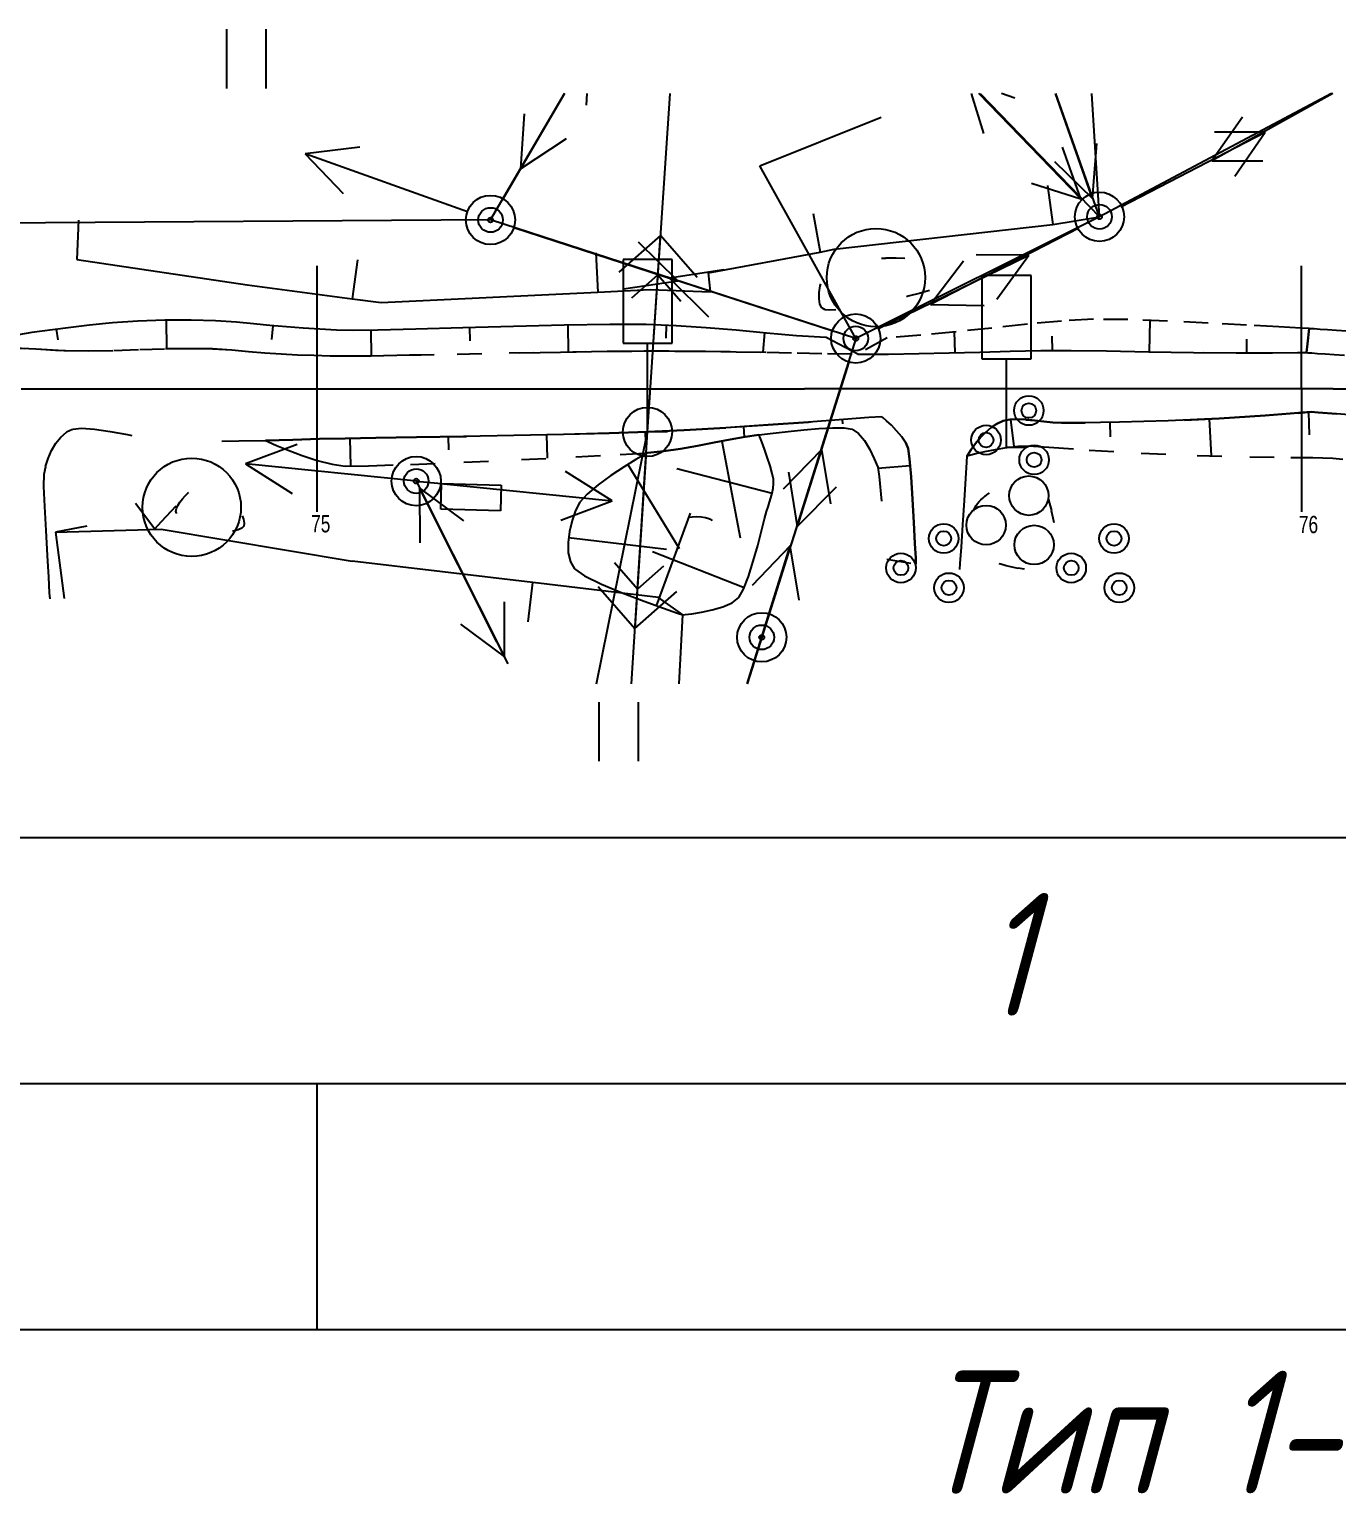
# Model space of a CAD drawing. Extents: x 2172 to 5772, y -842 to -248.
# Drawn here: x 4050.75 to 4077.31, y -647.38 to -617.62 of the extents above; entities that cross this region are included whole.
import ezdxf

# ---------------------------------------------------------------- set-up
doc = ezdxf.new("R2010")
doc.units = 0
doc.header["$MEASUREMENT"] = 0
doc.linetypes.add('CONTI', pattern=[0])
doc.linetypes.add('STROT', pattern=[1.7, 0.5, -1.2])
doc.layers.get('0').update_dxf_attribs({"linetype": 'CONTINUOUS'})
for name, color, linetype in [('DEFAULT', 7, 'CONTI'), ('OBRIVDEFAULT', 32, 'CONTI'), ('OTKOSDEFAULT', 32, 'CONTI'), ('SIT_LDEFAULT', 7, 'CONTI'), ('USLZNDEFAULT', 7, 'CONTI')]:
    doc.layers.add(name, color=color, linetype=linetype)
doc.styles.add('SHRFT', font='TXT', dxfattribs={"width": 8.75})
doc.styles.add('ГОСТ', font='gost.TTF', dxfattribs={"oblique": 15, "height": 1})

# ---------------------------------------------------------------- blocks, each defined once
blk = doc.blocks.new('BL_2009')
at = {"color": 0}
for centre, radius in [((0, 8.65), 1.5), ((0, 8.65), 0.75), ((0, 0), 2), ((-8.65, -4.35), 1.5), ((8.65, -4.35), 1.5), ((-8.65, -4.35), 0.75), ((8.65, -4.35), 0.75)]:
    blk.add_circle(centre, radius, dxfattribs=at)
blk = doc.blocks.new('BL_22')
at = {"color": 0}
for radius in [2.5, 1.25, 0.25]:
    blk.add_circle((0, 0), radius, dxfattribs=at)
blk = doc.blocks.new('BL_12')
at = {"color": 0}
for p, q in [((2.5, 17.5), (-2.5, 17.5)), ((-2.5, 17.5), (-2.5, 9)), ((2.5, 9), (2.5, 17.5)), ((-2.5, 9), (0, 9)), ((0, 0), (0, 9)), ((0, 9), (2.5, 9)), ((2, 0), (0, 0))]:
    blk.add_line(p, q, dxfattribs=at)
blk = doc.blocks.new('BL_20')
at = {"color": 0}
blk.add_circle((0, 0), 2.5, dxfattribs=at)
blk = doc.blocks.new('BL_2004')
at = {"color": 0}
blk.add_circle((0, 0), 5, dxfattribs=at)
blk = doc.blocks.new('BL_2011')
at = {"color": 0}
for p, q in [((0, 0), (0, 6)), ((4, 0), (4, 6))]:
    blk.add_line(p, q, dxfattribs=at)

msp = doc.modelspace()

# ---------------------------------------------------------------- linework, layer by layer
at = {"linetype": 'Continuous'}
for p, q in [((3396.596, -634.043), (4356.596, -634.043)), ((3396.596, -639.043), (4356.596, -639.043)), ((3396.596, -644.043), (4356.596, -644.043))]:
    msp.add_line(p, q, dxfattribs=at)
msp.add_lwpolyline([(4056.596, -644.043), (4056.596, -639.043)])
at = {"layer": 'DEFAULT', "color": 12, "linetype": 'CONTI'}
for p, q in [((4056.596, -627.422), (4056.596, -622.421)), ((4076.597, -627.421), (4076.595, -622.421)), ((4050.581, -624.921), (4051.023, -624.921)), ((4051.023, -624.921), (4051.465, -624.921)), ((4051.465, -624.921), (4051.907, -624.921)), ((4051.907, -624.921), (4052.349, -624.921)), ((4052.349, -624.921), (4052.791, -624.921)), ((4052.791, -624.921), (4053.233, -624.921)), ((4053.233, -624.921), (4053.674, -624.921)), ((4053.674, -624.921), (4054.116, -624.921)), ((4054.116, -624.921), (4054.558, -624.921)), ((4054.558, -624.921), (4055, -624.921)), ((4055.001, -624.922), (4066.495, -624.921)), ((4067.472, -624.921), (4066.495, -624.921)), ((4068.448, -624.921), (4067.472, -624.921)), ((4069.425, -624.921), (4068.448, -624.921)), ((4070.401, -624.921), (4069.425, -624.921)), ((4071.378, -624.921), (4070.401, -624.921)), ((4072.354, -624.921), (4071.378, -624.921)), ((4073.331, -624.921), (4072.354, -624.921)), ((4074.307, -624.921), (4073.331, -624.921)), ((4075.284, -624.921), (4074.307, -624.921)), ((4076.26, -624.921), (4075.284, -624.921)), ((4077.237, -624.921), (4076.26, -624.921)), ((4077.236, -624.921), (4092.079, -624.922))]:
    msp.add_line(p, q, dxfattribs=at)
at = {"layer": 'OBRIVDEFAULT', "color": 32}
for p, q in [((4064.983, -625.954, 41.123), (4064.658, -626.015, 41.129)), ((4065.289, -625.899, 41.116), (4064.983, -625.954, 41.123)), ((4065.571, -625.861, 41.111), (4065.289, -625.899, 41.116)), ((4065.586, -625.9, 41.105), (4065.571, -625.861, 41.111)), ((4065.626, -626, 41.09), (4065.586, -625.9, 41.105)), ((4063.304, -626.225, 41.157), (4063.239, -626.262, 41.158)), ((4063.637, -626.191, 41.15), (4063.304, -626.225, 41.157)), ((4063.979, -626.14, 41.143), (4063.637, -626.191, 41.15)), ((4064.319, -626.079, 41.136), (4063.979, -626.14, 41.143)), ((4064.658, -626.015, 41.129), (4064.319, -626.079, 41.136)), ((4064.819, -625.985), (4065.191, -627.951)), ((4065.68, -626.147, 41.069), (4065.626, -626, 41.09)), ((4065.738, -626.315, 41.045), (4065.68, -626.147, 41.069)), ((4062.833, -626.509, 41.166), (4062.564, -626.686, 41.171)), ((4063.071, -626.363, 41.161), (4062.833, -626.509, 41.166)), ((4062.905, -626.465), (4063.951, -628.169)), ((4063.239, -626.262, 41.158), (4063.071, -626.363, 41.161)), ((4065.837, -627.049), (4063.902, -626.547)), ((4065.796, -626.487, 41.021), (4065.738, -626.315, 41.045)), ((4065.841, -626.642, 40.999), (4065.796, -626.487, 41.021)), ((4062.564, -626.686, 41.171), (4062.302, -626.876, 41.176)), ((4065.863, -626.759, 40.983), (4065.841, -626.642, 40.999)), ((4065.856, -626.945, 40.961), (4065.866, -626.852, 40.972)), ((4065.866, -626.852, 40.972), (4065.863, -626.759, 40.983)), ((4062.079, -627.063, 41.18), (4061.934, -627.228, 41.183)), ((4062.302, -626.876, 41.176), (4062.079, -627.063, 41.18)), ((4065.785, -627.23, 40.928), (4065.814, -627.136, 40.939)), ((4065.814, -627.136, 40.939), (4065.838, -627.042, 40.95)), ((4065.838, -627.042, 40.95), (4065.856, -626.945, 40.961)), ((4061.846, -627.4, 41.174), (4061.772, -627.602, 41.165)), ((4061.934, -627.228, 41.183), (4061.846, -627.4, 41.174)), ((4065.686, -627.566, 40.901), (4065.726, -627.416, 40.905)), ((4065.726, -627.416, 40.905), (4065.756, -627.324, 40.916)), ((4065.756, -627.324, 40.916), (4065.785, -627.23, 40.928)), ((4061.772, -627.602, 41.165), (4061.718, -627.823, 41.154)), ((4063.492, -629.331), (4064.18, -627.453)), ((4065.625, -627.808, 40.894), (4065.686, -627.566, 40.901)), ((4061.718, -627.823, 41.154), (4061.692, -628.044, 41.144)), ((4061.692, -628.044, 41.144), (4061.696, -628.256, 41.135)), ((4061.704, -627.946), (4063.69, -628.183)), ((4065.548, -628.108, 40.885), (4065.625, -627.808, 40.894)), ((4061.696, -628.256, 41.135), (4061.739, -628.441, 41.127)), ((4065.269, -628.968), (4063.406, -628.24)), ((4065.456, -628.428, 40.876), (4065.548, -628.108, 40.885)), ((4061.739, -628.441, 41.127), (4061.822, -628.585, 41.119)), ((4061.822, -628.585, 41.119), (4062.024, -628.725, 41.105)), ((4065.36, -628.735, 40.867), (4065.456, -628.428, 40.876)), ((4062.024, -628.725, 41.105), (4062.37, -628.891, 41.083)), ((4062.37, -628.891, 41.083), (4062.794, -629.068, 41.057)), ((4065.259, -628.993, 40.859), (4065.36, -628.735, 40.867)), ((4062.794, -629.068, 41.057), (4063.237, -629.238, 41.03)), ((4065.028, -629.271, 40.872), (4065.161, -629.166, 40.853)), ((4065.161, -629.166, 40.853), (4065.259, -628.993, 40.859)), ((4063.237, -629.238, 41.03), (4063.63, -629.382, 41.006)), ((4063.63, -629.382, 41.006), (4063.915, -629.481, 40.989)), ((4063.915, -629.481, 40.989), (4064.022, -629.517, 40.982)), ((4064.022, -629.517, 40.982), (4064.074, -629.513, 40.977)), ((4064.074, -629.513, 40.977), (4064.208, -629.495, 40.962)), ((4064.208, -629.495, 40.962), (4064.4, -629.466, 40.941)), ((4064.4, -629.466, 40.941), (4064.62, -629.419, 40.917)), ((4064.62, -629.419, 40.917), (4064.837, -629.355, 40.893)), ((4064.837, -629.355, 40.893), (4065.028, -629.271, 40.872))]:
    msp.add_line(p, q, dxfattribs=at)
at = {"layer": 'OTKOSDEFAULT', "color": 32}
for p, q in [((4052.953, -623.545, 41.647), (4052.433, -623.581, 41.662)), ((4053.497, -623.526, 41.631), (4052.953, -623.545, 41.647)), ((4054.032, -623.526, 41.616), (4053.497, -623.526, 41.631)), ((4053.525, -623.527), (4053.536, -624.105)), ((4054.531, -623.544, 41.602), (4054.032, -623.526, 41.616)), ((4054.955, -623.571, 41.589), (4054.531, -623.544, 41.602)), ((4055.299, -623.602, 41.569), (4054.955, -623.571, 41.589)), ((4073.505, -624.169), (4073.516, -623.532)), ((4050.797, -623.781, 41.686), (4050.368, -623.851, 41.686)), ((4051.217, -623.722, 41.686), (4050.797, -623.781, 41.686)), ((4051.588, -623.675, 41.686), (4051.217, -623.722, 41.686)), ((4051.29, -623.711), (4051.324, -623.926)), ((4051.969, -623.629, 41.675), (4051.588, -623.675, 41.686)), ((4052.433, -623.581, 41.662), (4051.969, -623.629, 41.675)), ((4055.635, -623.635, 41.549), (4055.299, -623.602, 41.569)), ((4055.973, -623.665, 41.528), (4055.635, -623.635, 41.549)), ((4055.691, -623.64), (4055.665, -623.921)), ((4056.311, -623.691, 41.508), (4055.973, -623.665, 41.528)), ((4056.651, -623.713, 41.487), (4056.311, -623.691, 41.508)), ((4056.989, -623.728, 41.467), (4056.651, -623.713, 41.487)), ((4057.327, -623.735, 41.484), (4056.989, -623.728, 41.467)), ((4057.83, -623.729, 41.431), (4057.327, -623.735, 41.484)), ((4057.686, -623.731), (4057.691, -624.25)), ((4058.602, -623.71, 41.407), (4057.83, -623.729, 41.431)), ((4059.551, -623.683, 41.378), (4058.602, -623.71, 41.407)), ((4060.584, -623.655, 41.346), (4059.551, -623.683, 41.378)), ((4059.686, -623.68), (4059.693, -623.946)), ((4061.61, -623.631, 41.314), (4060.584, -623.655, 41.346)), ((4062.54, -623.618, 41.285), (4061.61, -623.631, 41.314)), ((4061.686, -623.63), (4061.696, -624.173)), ((4063.276, -623.619, 41.262), (4062.54, -623.618, 41.285)), ((4063.888, -623.64, 41.237), (4063.276, -623.619, 41.262)), ((4063.687, -623.632), (4063.676, -623.895)), ((4064.499, -623.682, 41.212), (4063.888, -623.64, 41.237)), ((4065.11, -623.734, 41.187), (4064.499, -623.682, 41.212)), ((4065.722, -623.79, 41.162), (4065.11, -623.734, 41.187)), ((4065.682, -623.785), (4065.647, -624.178)), ((4066.333, -623.844, 41.137), (4065.722, -623.79, 41.162)), ((4066.936, -623.883, 41.112), (4066.333, -623.844, 41.137)), ((4069.557, -624.19), (4069.546, -623.767)), ((4071.533, -624.146), (4071.531, -623.855)), ((4067.581, -624.216, 41.091), (4066.936, -623.883, 41.112)), ((4069.435, -624.192, 41.069), (4070.057, -624.176, 41.062)), ((4070.057, -624.176, 41.062), (4070.675, -624.158, 41.054)), ((4070.675, -624.158, 41.054), (4071.296, -624.146, 41.047)), ((4071.296, -624.146, 41.047), (4071.914, -624.142, 41.04)), ((4071.914, -624.142, 41.04), (4072.632, -624.151, 41.042)), ((4072.632, -624.151, 41.042), (4073.492, -624.169, 41.044)), ((4073.492, -624.169, 41.044), (4074.402, -624.183, 41.047)), ((4075.482, -624.193), (4075.481, -623.912)), ((4067.581, -624.216, 41.091), (4068.199, -624.216, 41.084)), ((4068.199, -624.216, 41.084), (4068.816, -624.206, 41.076)), ((4068.816, -624.206, 41.076), (4069.435, -624.192, 41.069)), ((4074.402, -624.183, 41.047), (4075.268, -624.191, 41.05)), ((4075.268, -624.191, 41.05), (4076.002, -624.191, 41.052)), ((4076.002, -624.191, 41.052), (4076.509, -624.188, 41.053)), ((4076.509, -624.188, 41.053), (4076.698, -624.186, 41.054)), ((4076.698, -624.186, 41.054), (4076.725, -624.189, 41.054)), ((4076.725, -624.189, 41.054), (4076.801, -624.195, 41.056)), ((4076.801, -624.195, 41.056), (4076.92, -624.203, 41.057)), ((4076.92, -624.203, 41.057), (4077.074, -624.214, 41.06)), ((4077.074, -624.214, 41.06), (4077.258, -624.226, 41.063)), ((4077.258, -624.226, 41.063), (4077.464, -624.239, 41.066)), ((4065.758, -625.657, 41.152), (4064.895, -625.713, 41.186)), ((4066.576, -625.6, 41.12), (4065.758, -625.657, 41.152)), ((4067.285, -625.547, 41.093), (4066.576, -625.6, 41.12)), ((4067.258, -625.549), (4067.265, -625.634)), ((4067.805, -625.506, 41.072), (4067.285, -625.547, 41.093)), ((4068.07, -625.493, 41.062), (4067.805, -625.506, 41.072)), ((4068.096, -625.515, 41.061), (4068.07, -625.493, 41.062)), ((4068.165, -625.576, 41.057), (4068.096, -625.515, 41.061)), ((4068.26, -625.665, 41.051), (4068.165, -625.576, 41.057)), ((4070.406, -625.634, 40.995), (4070.286, -625.711, 40.99)), ((4070.529, -625.577, 41), (4070.406, -625.634, 40.995)), ((4070.666, -625.546, 40.998), (4070.529, -625.577, 41)), ((4070.824, -625.541, 40.995), (4070.666, -625.546, 40.998)), ((4070.683, -625.545), (4070.747, -626.099)), ((4070.994, -625.55, 40.993), (4070.824, -625.541, 40.995)), ((4071.175, -625.568, 40.99), (4070.994, -625.55, 40.993)), ((4071.359, -625.591, 40.988), (4071.175, -625.568, 40.99)), ((4071.54, -625.609, 40.985), (4071.359, -625.591, 40.988)), ((4071.716, -625.617, 40.983), (4071.54, -625.609, 40.985)), ((4072.123, -625.615, 40.987), (4071.716, -625.617, 40.983)), ((4072.898, -625.604, 40.994), (4072.123, -625.615, 40.987)), ((4072.701, -625.607), (4072.706, -625.902)), ((4073.884, -625.574, 41.004), (4072.898, -625.604, 40.994)), ((4074.923, -625.524, 41.015), (4073.884, -625.574, 41.004)), ((4074.72, -625.535), (4074.761, -626.288)), ((4075.857, -625.465, 41.024), (4074.923, -625.524, 41.015)), ((4076.531, -625.413, 41.031), (4075.857, -625.465, 41.024)), ((4076.791, -625.391, 41.034), (4076.531, -625.413, 41.031)), ((4076.738, -625.396), (4076.748, -625.858)), ((4076.935, -625.402, 41.035), (4076.791, -625.391, 41.034)), ((4077.308, -625.432, 41.04), (4076.935, -625.402, 41.035)), ((4077.822, -625.471, 41.047), (4077.308, -625.432, 41.04)), ((4056.097, -625.958, 41.485), (4055.543, -625.972, 41.503)), ((4056.642, -625.943, 41.468), (4056.097, -625.958, 41.485)), ((4057.162, -625.933, 41.451), (4056.642, -625.943, 41.468)), ((4057.785, -625.922, 41.431), (4057.162, -625.933, 41.451)), ((4057.259, -625.931), (4057.27, -626.492)), ((4058.611, -625.909, 41.403), (4057.785, -625.922, 41.431)), ((4059.569, -625.892, 41.372), (4058.611, -625.909, 41.403)), ((4059.259, -625.898), (4059.264, -626.163)), ((4060.588, -625.873, 41.338), (4059.569, -625.892, 41.372)), ((4061.597, -625.849, 41.304), (4060.588, -625.873, 41.338)), ((4061.256, -625.857), (4061.268, -626.335)), ((4062.527, -625.825, 41.274), (4061.597, -625.849, 41.304)), ((4063.306, -625.8, 41.248), (4062.527, -625.825, 41.274)), ((4063.257, -625.801), (4063.264, -626.016)), ((4064.054, -625.764, 41.219), (4063.306, -625.8, 41.248)), ((4064.895, -625.713, 41.186), (4064.054, -625.764, 41.219)), ((4065.256, -625.69), (4065.269, -625.903)), ((4068.367, -625.776, 41.045), (4068.26, -625.665, 41.051)), ((4068.472, -625.896, 41.038), (4068.367, -625.776, 41.045)), ((4068.554, -626.02, 41.032), (4068.472, -625.896, 41.038)), ((4070.068, -625.918, 40.981), (4069.97, -626.037, 40.976)), ((4070.174, -625.808, 40.986), (4070.068, -625.918, 40.981)), ((4070.286, -625.711, 40.99), (4070.174, -625.808, 40.986)), ((4068.603, -626.137, 41.026), (4068.554, -626.02, 41.032)), ((4068.631, -626.348, 41.008), (4068.603, -626.137, 41.026)), ((4069.881, -626.16, 40.97), (4069.802, -626.284, 40.966)), ((4069.97, -626.037, 40.976), (4069.881, -626.16, 40.97)), ((4068.642, -626.489), (4067.988, -626.543)), ((4068.66, -626.715, 40.976), (4068.631, -626.348, 41.008)), ((4068.689, -627.169, 40.937), (4068.66, -626.715, 40.976)), ((4068.715, -627.642, 40.896), (4068.689, -627.169, 40.937)), ((4068.738, -628.064, 40.86), (4068.715, -627.642, 40.896)), ((4068.755, -628.367, 40.833), (4068.738, -628.064, 40.86)), ((4068.76, -628.484, 40.823), (4068.755, -628.367, 40.833))]:
    msp.add_line(p, q, dxfattribs=at)
at = {"layer": 'OTKOSDEFAULT', "color": 32, "linetype": 'STROT'}
for p, q in [((4071.719, -623.546, 41.063), (4071.024, -623.609, 41.067)), ((4072.369, -623.511, 41.004), (4071.719, -623.546, 41.063)), ((4073.068, -623.514, 41.033), (4072.369, -623.511, 41.004)), ((4073.87, -623.546, 41.003), (4073.068, -623.514, 41.033)), ((4074.699, -623.586, 40.972), (4073.87, -623.546, 41.003)), ((4068.858, -623.835, 41.08), (4068.172, -623.884, 41.084)), ((4069.576, -623.765, 41.075), (4068.858, -623.835, 41.08)), ((4070.305, -623.688, 41.071), (4069.576, -623.765, 41.075)), ((4071.024, -623.609, 41.067), (4070.305, -623.688, 41.071)), ((4075.478, -623.63, 40.942), (4074.699, -623.586, 40.972)), ((4076.133, -623.665, 40.918), (4075.478, -623.63, 40.942)), ((4076.582, -623.688, 40.901), (4076.133, -623.665, 40.918)), ((4076.749, -623.698, 40.895), (4076.582, -623.688, 40.901)), ((4076.716, -624.011, 40.928), (4076.749, -623.698, 40.895)), ((4076.749, -623.698, 40.895), (4076.716, -624.011, 40.928)), ((4076.775, -623.701, 40.894), (4076.749, -623.698, 40.895)), ((4076.851, -623.706, 40.894), (4076.775, -623.701, 40.894)), ((4076.97, -623.716, 40.893), (4076.851, -623.706, 40.894)), ((4077.122, -623.727, 40.892), (4076.97, -623.716, 40.893)), ((4077.305, -623.741, 40.891), (4077.122, -623.727, 40.892)), ((4077.513, -623.754, 40.89), (4077.305, -623.741, 40.891)), ((4050.156, -624.079, 41.662), (4050.877, -624.112, 41.642)), ((4050.877, -624.112, 41.642), (4051.447, -624.146, 41.626)), ((4051.447, -624.146, 41.626), (4051.943, -624.153, 41.614)), ((4051.943, -624.153, 41.614), (4052.463, -624.143, 41.602)), ((4052.463, -624.143, 41.602), (4052.992, -624.124, 41.589)), ((4052.992, -624.124, 41.589), (4053.515, -624.107, 41.576)), ((4053.515, -624.107, 41.576), (4054.015, -624.101, 41.564)), ((4054.015, -624.101, 41.564), (4054.469, -624.107, 41.553)), ((4054.469, -624.107, 41.553), (4054.861, -624.132, 41.544)), ((4054.861, -624.132, 41.544), (4055.201, -624.164, 41.533)), ((4055.201, -624.164, 41.533), (4055.531, -624.192, 41.522)), ((4061.54, -624.176, 41.299), (4062.488, -624.16, 41.263)), ((4062.488, -624.16, 41.263), (4063.239, -624.153, 41.234)), ((4063.239, -624.153, 41.234), (4063.86, -624.155, 41.214)), ((4063.86, -624.155, 41.214), (4064.483, -624.159, 41.193)), ((4064.483, -624.159, 41.193), (4065.105, -624.169, 41.173)), ((4065.105, -624.169, 41.173), (4065.729, -624.18, 41.152)), ((4068.172, -623.884, 41.084), (4067.581, -624.216, 41.091)), ((4076.698, -624.186, 41.054), (4076.716, -624.011, 40.928)), ((4076.716, -624.011, 40.928), (4076.698, -624.186, 41.054)), ((4055.531, -624.192, 41.522), (4055.862, -624.214, 41.51)), ((4055.862, -624.214, 41.51), (4056.195, -624.231, 41.499)), ((4056.195, -624.231, 41.499), (4056.525, -624.242, 41.488)), ((4056.525, -624.242, 41.488), (4056.857, -624.251, 41.477)), ((4056.857, -624.251, 41.477), (4057.189, -624.254, 41.466)), ((4057.189, -624.254, 41.466), (4057.691, -624.25, 41.447)), ((4057.691, -624.25, 41.447), (4058.473, -624.234, 41.417)), ((4058.473, -624.234, 41.417), (4059.438, -624.216, 41.38)), ((4059.438, -624.216, 41.38), (4060.492, -624.195, 41.339)), ((4060.492, -624.195, 41.339), (4061.54, -624.176, 41.299)), ((4065.729, -624.18, 41.152), (4066.35, -624.194, 41.132)), ((4066.35, -624.194, 41.132), (4066.966, -624.208, 41.111)), ((4066.966, -624.208, 41.111), (4067.581, -624.216, 41.091)), ((4064.658, -626.015, 41.129), (4064.983, -625.954, 41.123)), ((4064.983, -625.954, 41.123), (4065.289, -625.899, 41.116)), ((4065.289, -625.899, 41.116), (4065.571, -625.861, 41.111)), ((4065.571, -625.861, 41.111), (4065.856, -625.827, 41.1)), ((4065.856, -625.827, 41.1), (4066.166, -625.79, 41.089)), ((4066.166, -625.79, 41.089), (4066.48, -625.757, 41.078)), ((4066.48, -625.757, 41.078), (4066.788, -625.728, 41.068)), ((4066.788, -625.728, 41.068), (4067.068, -625.713, 41.058)), ((4067.068, -625.713, 41.058), (4067.3, -625.717, 41.05)), ((4067.3, -625.717, 41.05), (4067.467, -625.745, 41.044)), ((4067.467, -625.745, 41.044), (4067.595, -625.829, 41.024)), ((4067.595, -625.829, 41.024), (4067.714, -625.974, 40.999)), ((4055.543, -625.972, 41.503), (4055.603, -626.001, 41.499)), ((4055.603, -626.001, 41.499), (4055.767, -626.073, 41.488)), ((4055.767, -626.073, 41.488), (4056.004, -626.172, 41.473)), ((4056.004, -626.172, 41.473), (4056.29, -626.281, 41.454)), ((4061.851, -626.307, 41.215), (4062.753, -626.259, 41.179)), ((4062.753, -626.259, 41.179), (4063.304, -626.225, 41.157)), ((4063.304, -626.225, 41.157), (4063.637, -626.191, 41.15)), ((4063.637, -626.191, 41.15), (4063.979, -626.14, 41.143)), ((4063.979, -626.14, 41.143), (4064.319, -626.079, 41.136)), ((4064.319, -626.079, 41.136), (4064.658, -626.015, 41.129)), ((4067.714, -625.974, 40.999), (4067.821, -626.156, 40.972)), ((4067.821, -626.156, 40.972), (4067.912, -626.347, 40.944)), ((4069.849, -626.273, 40.961), (4069.975, -626.24, 40.948)), ((4069.975, -626.24, 40.948), (4070.16, -626.2, 40.929)), ((4070.16, -626.2, 40.929), (4070.379, -626.154, 40.907)), ((4070.379, -626.154, 40.907), (4070.598, -626.117, 40.911)), ((4070.598, -626.117, 40.911), (4070.611, -626.115, 40.884)), ((4070.611, -626.115, 40.884), (4070.838, -626.087, 40.861)), ((4070.838, -626.087, 40.861), (4071.037, -626.081, 40.841)), ((4071.037, -626.081, 40.841), (4071.462, -626.109, 40.819)), ((4071.462, -626.109, 40.819), (4072.28, -626.167, 40.777)), ((4072.28, -626.167, 40.777), (4073.337, -626.229, 40.722)), ((4073.337, -626.229, 40.722), (4074.477, -626.278, 40.663)), ((4056.29, -626.281, 41.454), (4056.597, -626.382, 41.435)), ((4056.597, -626.382, 41.435), (4056.896, -626.458, 41.417)), ((4056.896, -626.458, 41.417), (4057.163, -626.493, 41.401)), ((4057.163, -626.493, 41.401), (4057.639, -626.487, 41.382)), ((4057.639, -626.487, 41.382), (4058.493, -626.459, 41.348)), ((4058.493, -626.459, 41.348), (4059.575, -626.414, 41.305)), ((4059.575, -626.414, 41.305), (4060.744, -626.361, 41.259)), ((4060.744, -626.361, 41.259), (4061.851, -626.307, 41.215)), ((4067.912, -626.347, 40.944), (4067.983, -626.515, 40.92)), ((4067.983, -626.515, 40.92), (4068.011, -626.707, 40.889)), ((4069.802, -626.284, 40.966), (4069.849, -626.273, 40.961)), ((4074.477, -626.278, 40.663), (4075.541, -626.306, 40.608)), ((4075.541, -626.306, 40.608), (4076.375, -626.316, 40.565)), ((4076.375, -626.316, 40.565), (4076.822, -626.32, 40.542)), ((4076.822, -626.32, 40.542), (4077.025, -626.327, 40.539)), ((4077.025, -626.327, 40.539), (4077.231, -626.336, 40.535)), ((4077.231, -626.336, 40.535), (4077.436, -626.352, 40.532)), ((4068.011, -626.707, 40.889), (4068.166, -628.385, 40.853)), ((4068.166, -628.385, 40.853), (4068.76, -628.484, 40.823))]:
    msp.add_line(p, q, dxfattribs=at)
at = {"layer": 'SIT_LDEFAULT', "color": 7}
for p, q in [((4060.117, -621.492), (4061.621, -618.921)), ((4060.37, -621.06), (4061.621, -618.921)), ((4061.621, -618.921), (4060.728, -620.449)), ((4062.064, -619.155), (4062.079, -618.921)), ((4063.306, -625.8), (4063.764, -618.921)), ((4069.879, -618.921), (4070.133, -619.734)), ((4072.14, -621.09), (4070.039, -618.921)), ((4070.041, -618.921), (4072.11, -621.059)), ((4070.062, -618.921), (4072.49, -621.426)), ((4070.769, -619.016), (4070.5, -618.921)), ((4071.595, -618.921), (4072.349, -621.053)), ((4072.316, -620.962), (4071.596, -618.921)), ((4072.49, -621.426), (4071.605, -618.921)), ((4072.489, -621.424), (4072.332, -618.921)), ((4077.2, -618.921), (4072.49, -621.426)), ((4077.228, -618.921), (4074.773, -620.289)), ((4060.801, -619.333), (4060.728, -620.449)), ((4065.59, -620.392), (4068.05, -619.4)), ((4075.395, -619.399), (4074.773, -620.289)), ((4072.921, -621.222), (4075.856, -619.705)), ((4075.856, -619.705), (4074.828, -619.705)), ((4075.238, -620.6), (4075.856, -619.705)), ((4060.728, -620.449), (4061.663, -619.838)), ((4072.349, -621.053), (4072.437, -619.94)), ((4057.461, -620.012), (4056.35, -620.146)), ((4059.647, -621.323), (4056.35, -620.146)), ((4056.35, -620.146), (4057.125, -620.952)), ((4071.576, -620.304), (4072.349, -621.053)), ((4072.11, -621.059), (4071.74, -620.014)), ((4074.773, -620.289), (4075.81, -620.291)), ((4067.537, -623.9), (4065.59, -620.392)), ((4071.105, -620.743), (4072.11, -621.059)), ((4071.434, -620.789), (4071.542, -621.581)), ((4060.117, -621.492), (4040.985, -621.615)), ((4067.537, -623.9), (4060.117, -621.492)), ((4066.675, -621.358), (4066.817, -622.144)), ((4072.49, -621.426), (4067.537, -623.9)), ((4071.542, -621.581), (4072.49, -621.427)), ((4051.747, -621.498), (4051.709, -622.298)), ((4060.593, -621.645), (4063.922, -622.727)), ((4067.1, -622.086), (4071.542, -621.581)), ((4072.071, -621.659), (4069.056, -623.207)), ((4063.571, -621.808), (4062.72, -622.554)), ((4063.922, -622.727), (4063.124, -621.944)), ((4063.339, -625.3), (4063.571, -621.808)), ((4064.317, -622.659), (4063.571, -621.808)), ((4066.817, -622.144), (4067.1, -622.086)), ((4051.709, -622.298), (4055.172, -622.809)), ((4057.413, -622.3), (4057.307, -623.093)), ((4062.258, -622.158), (4062.298, -622.957)), ((4064.543, -622.566), (4066.814, -622.143)), ((4067.988, -623.701), (4071.053, -622.207)), ((4068.057, -622.269), (4068.148, -622.265)), ((4068.148, -622.263), (4068.358, -622.262)), ((4068.358, -622.262), (4068.535, -622.265)), ((4069.726, -622.329), (4069.056, -623.207)), ((4071.053, -622.207), (4069.984, -622.2)), ((4070.403, -623.101), (4071.053, -622.207)), ((4062.985, -623.072), (4063.518, -622.607)), ((4063.518, -622.607), (4063.984, -623.14)), ((4064.856, -622.507), (4063.75, -622.674)), ((4067.068, -623.753), (4063.75, -622.674)), ((4063.75, -622.674), (4064.548, -623.457)), ((4064.586, -622.947), (4064.543, -622.566)), ((4055.172, -622.809), (4057.307, -623.093)), ((4057.896, -623.171), (4062.298, -622.957)), ((4062.298, -622.957), (4063.357, -622.906)), ((4062.816, -622.894), (4063.922, -622.727)), ((4063.357, -622.906), (4064.587, -622.949)), ((4066.793, -623.096), (4066.795, -622.967)), ((4066.795, -622.967), (4066.815, -622.829)), ((4066.817, -622.828), (4066.828, -622.79)), ((4068.85, -622.98), (4068.604, -623.042)), ((4069.032, -622.927), (4068.849, -622.978)), ((4057.307, -623.093), (4057.896, -623.171)), ((4066.808, -623.204), (4066.793, -623.096)), ((4066.845, -623.277), (4066.808, -623.204)), ((4066.913, -623.315), (4066.845, -623.277)), ((4068.604, -623.042), (4068.566, -623.052)), ((4069.056, -623.207), (4070.143, -623.231)), ((4067.013, -623.327), (4066.913, -623.315)), ((4067.13, -623.321), (4067.013, -623.325)), ((4050.156, -624.079), (4050.877, -624.112)), ((4050.877, -624.112), (4051.446, -624.144)), ((4051.447, -624.146), (4051.482, -624.146)), ((4053.62, -624.104), (4054.015, -624.101)), ((4054.015, -624.101), (4054.469, -624.107)), ((4054.47, -624.109), (4054.862, -624.134)), ((4054.861, -624.132), (4055.201, -624.164)), ((4055.201, -624.164), (4055.531, -624.192)), ((4061.54, -624.176), (4062.488, -624.16)), ((4062.488, -624.16), (4063.239, -624.153)), ((4063.239, -624.153), (4063.86, -624.155)), ((4063.86, -624.155), (4064.483, -624.159)), ((4064.484, -624.161), (4065.106, -624.171)), ((4065.105, -624.169), (4065.71, -624.181)), ((4067.537, -623.9), (4065.627, -629.974)), ((4069.435, -624.192), (4070.057, -624.176)), ((4070.057, -624.176), (4070.675, -624.158)), ((4070.675, -624.158), (4071.296, -624.146)), ((4071.296, -624.146), (4071.914, -624.142)), ((4071.914, -624.142), (4072.632, -624.151)), ((4055.531, -624.192), (4055.862, -624.214)), ((4055.862, -624.214), (4056.195, -624.231)), ((4056.195, -624.231), (4056.525, -624.242)), ((4056.525, -624.242), (4056.857, -624.251)), ((4056.857, -624.251), (4057.189, -624.254)), ((4057.189, -624.254), (4057.691, -624.25)), ((4057.691, -624.25), (4058.473, -624.234)), ((4058.473, -624.234), (4058.708, -624.23)), ((4060.709, -624.191), (4061.54, -624.176)), ((4067.396, -624.379), (4066.344, -627.722)), ((4067.692, -624.217), (4068.199, -624.216)), ((4068.199, -624.216), (4068.816, -624.206)), ((4068.816, -624.206), (4069.436, -624.194)), ((4074.604, -624.185), (4075.267, -624.189)), ((4075.268, -624.191), (4076.002, -624.191)), ((4076.002, -624.191), (4076.509, -624.188)), ((4076.509, -624.188), (4076.698, -624.186)), ((4076.698, -624.186), (4076.725, -624.189)), ((4076.725, -624.189), (4076.801, -624.195)), ((4076.801, -624.195), (4076.92, -624.203)), ((4076.92, -624.203), (4077.074, -624.214)), ((4077.074, -624.214), (4077.258, -624.226)), ((4077.258, -624.226), (4077.464, -624.239)), ((4064.895, -625.711), (4065.757, -625.655)), ((4065.758, -625.657), (4066.576, -625.6)), ((4066.576, -625.6), (4066.62, -625.596)), ((4070.286, -625.711), (4070.406, -625.634)), ((4070.406, -625.634), (4070.529, -625.577)), ((4070.529, -625.577), (4070.666, -625.546)), ((4070.666, -625.546), (4070.824, -625.541)), ((4070.824, -625.541), (4070.994, -625.55)), ((4070.995, -625.551), (4071.175, -625.57)), ((4071.175, -625.568), (4071.359, -625.591)), ((4071.359, -625.591), (4071.54, -625.609)), ((4071.54, -625.609), (4071.716, -625.617)), ((4071.716, -625.617), (4072.123, -625.615)), ((4072.124, -625.617), (4072.196, -625.616)), ((4074.216, -625.56), (4074.923, -625.524)), ((4074.923, -625.524), (4075.857, -625.465)), ((4075.857, -625.465), (4076.531, -625.413)), ((4076.532, -625.415), (4076.792, -625.393)), ((4076.791, -625.391), (4076.935, -625.402)), ((4076.935, -625.402), (4077.308, -625.432)), ((4051.284, -626.031), (4051.386, -625.903)), ((4051.386, -625.903), (4051.502, -625.803)), ((4051.501, -625.801), (4051.626, -625.741)), ((4051.627, -625.742), (4051.807, -625.724)), ((4051.807, -625.724), (4052.069, -625.742)), ((4052.069, -625.742), (4052.39, -625.79)), ((4052.39, -625.79), (4052.743, -625.854)), ((4052.743, -625.854), (4052.828, -625.869)), ((4055.543, -625.972), (4056.097, -625.958)), ((4056.097, -625.958), (4056.642, -625.943)), ((4056.642, -625.943), (4057.162, -625.933)), ((4057.162, -625.933), (4057.785, -625.922)), ((4057.785, -625.922), (4058.611, -625.909)), ((4058.611, -625.909), (4059.569, -625.892)), ((4059.569, -625.892), (4059.626, -625.892)), ((4061.626, -625.847), (4062.527, -625.823)), ((4062.267, -630.921), (4063.306, -625.8)), ((4062.527, -625.825), (4063.306, -625.8)), ((4062.979, -630.921), (4063.306, -625.8)), ((4063.306, -625.8), (4064.054, -625.764)), ((4064.054, -625.764), (4064.895, -625.713)), ((4068.468, -625.893), (4068.472, -625.896)), ((4068.472, -625.896), (4068.554, -626.02)), ((4069.97, -626.037), (4070.068, -625.918)), ((4070.068, -625.918), (4070.174, -625.808)), ((4070.174, -625.808), (4070.286, -625.711)), ((4051.127, -626.34), (4051.197, -626.18)), ((4051.195, -626.179), (4051.283, -626.029)), ((4054.658, -625.988), (4055.005, -625.983)), ((4055.005, -625.981), (4055.543, -625.972)), ((4056.186, -626.053), (4055.141, -626.451)), ((4065.778, -629.497), (4066.845, -626.16)), ((4066.845, -626.16), (4066.059, -626.964)), ((4067.034, -627.264), (4066.845, -626.16)), ((4068.554, -626.02), (4068.603, -626.137)), ((4068.603, -626.137), (4068.631, -626.348)), ((4069.802, -626.284), (4069.881, -626.16)), ((4069.881, -626.16), (4069.97, -626.037)), ((4051.05, -626.661), (4051.078, -626.503)), ((4051.077, -626.502), (4051.126, -626.338)), ((4058.625, -626.801), (4055.141, -626.451)), ((4055.141, -626.451), (4056.085, -627.049)), ((4063.274, -626.298), (4063.051, -629.792)), ((4068.631, -626.348), (4068.66, -626.715)), ((4069.773, -626.743), (4069.794, -626.411)), ((4069.794, -626.411), (4069.802, -626.284)), ((4051.044, -626.912), (4051.05, -626.661)), ((4058.607, -626.799), (4060.47, -630.512)), ((4058.607, -626.799), (4059.121, -626.85)), ((4059.103, -626.849), (4062.587, -627.199)), ((4059.107, -627.368), (4059.121, -626.85)), ((4059.121, -626.85), (4060.331, -626.884)), ((4062.587, -627.199), (4061.643, -626.601)), ((4066.169, -626.617), (4066.344, -627.722)), ((4068.66, -626.715), (4068.689, -627.169)), ((4069.744, -627.196), (4069.773, -626.743)), ((4051.059, -627.318), (4051.044, -626.912)), ((4053.859, -627.161), (4053.915, -627.098)), ((4053.914, -627.096), (4053.966, -627.043)), ((4053.966, -627.043), (4053.984, -627.028)), ((4060.246, -630.064), (4058.675, -626.937)), ((4058.675, -626.937), (4058.678, -628.055)), ((4059.571, -627.607), (4058.675, -626.937)), ((4060.331, -626.884), (4060.317, -627.402)), ((4066.344, -627.722), (4067.144, -626.916)), ((4070.079, -627.179), (4070.117, -627.143)), ((4070.117, -627.143), (4070.158, -627.108)), ((4070.159, -627.11), (4070.203, -627.078)), ((4070.203, -627.078), (4070.248, -627.046)), ((4070.247, -627.044), (4070.257, -627.037)), ((4051.085, -627.806), (4051.059, -627.318)), ((4052.901, -627.25), (4053.295, -627.769)), ((4053.43, -627.621), (4053.729, -627.302)), ((4053.725, -627.409), (4053.736, -627.358)), ((4053.734, -627.453), (4053.725, -627.409)), ((4053.736, -627.358), (4053.766, -627.296)), ((4053.766, -627.296), (4053.807, -627.229)), ((4053.807, -627.229), (4053.859, -627.159)), ((4058.831, -627.247), (4060.401, -630.373)), ((4060.317, -627.402), (4059.107, -627.368)), ((4061.542, -627.596), (4062.587, -627.199)), ((4068.689, -627.169), (4068.715, -627.642)), ((4069.713, -627.687), (4069.744, -627.196)), ((4069.929, -627.411), (4069.942, -627.371)), ((4069.942, -627.371), (4069.96, -627.33)), ((4069.96, -627.33), (4069.983, -627.292)), ((4069.983, -627.292), (4070.011, -627.254)), ((4070.011, -627.254), (4070.044, -627.216)), ((4070.044, -627.216), (4070.079, -627.179)), ((4071.444, -627.154), (4071.473, -627.254)), ((4071.475, -627.253), (4071.511, -627.398)), ((4071.509, -627.399), (4071.541, -627.548)), ((4051.917, -627.717), (4051.278, -627.837)), ((4053.295, -627.769), (4053.431, -627.622)), ((4053.738, -627.459), (4053.734, -627.453)), ((4055.102, -627.716), (4055.061, -627.759)), ((4055.07, -627.508), (4055.097, -627.575)), ((4055.097, -627.575), (4055.112, -627.655)), ((4055.112, -627.655), (4055.102, -627.716)), ((4064.136, -627.531), (4064.21, -627.522)), ((4064.21, -627.522), (4064.301, -627.52)), ((4064.301, -627.52), (4064.395, -627.526)), ((4064.395, -627.528), (4064.483, -627.54)), ((4064.482, -627.538), (4064.553, -627.557)), ((4064.553, -627.557), (4064.598, -627.578)), ((4064.598, -627.578), (4064.612, -627.605)), ((4068.717, -627.641), (4068.74, -628.063)), ((4069.683, -628.14), (4069.713, -627.687)), ((4071.541, -627.548), (4071.559, -627.641)), ((4051.114, -628.308), (4051.085, -627.806)), ((4051.278, -627.837), (4053.423, -627.779)), ((4051.278, -627.837), (4051.456, -629.184)), ((4053.423, -627.779), (4057.302, -628.424)), ((4054.915, -627.813), (4054.876, -627.82)), ((4054.99, -627.791), (4054.915, -627.813)), ((4055.061, -627.759), (4054.99, -627.791)), ((4051.141, -628.752), (4051.114, -628.308)), ((4065.333, -630.921), (4066.204, -628.115)), ((4066.204, -628.115), (4065.429, -628.923)), ((4066.385, -629.22), (4066.204, -628.115)), ((4068.738, -628.064), (4068.755, -628.367)), ((4069.66, -628.472), (4069.683, -628.14)), ((4060.974, -628.862), (4057.302, -628.424)), ((4063.102, -628.994), (4062.635, -628.463)), ((4063.632, -628.527), (4063.102, -628.994)), ((4068.755, -628.367), (4068.76, -628.484)), ((4069.652, -628.599), (4069.66, -628.472)), ((4070.482, -628.489), (4070.452, -628.48)), ((4070.595, -628.52), (4070.482, -628.489)), ((4070.714, -628.548), (4070.595, -628.52)), ((4070.836, -628.573), (4070.714, -628.548)), ((4070.96, -628.592), (4070.835, -628.571)), ((4070.967, -628.593), (4070.96, -628.592)), ((4051.159, -629.071), (4051.141, -628.752)), ((4060.88, -629.657), (4060.974, -628.862)), ((4063.527, -629.166), (4060.974, -628.862)), ((4051.167, -629.193), (4051.159, -629.071)), ((4062.304, -628.943), (4063.051, -629.792)), ((4063.051, -629.792), (4063.9, -629.044)), ((4064.022, -629.517), (4063.527, -629.166)), ((4060.401, -630.373), (4060.399, -629.256)), ((4063.948, -630.921), (4064.022, -629.517)), ((4059.505, -629.704), (4060.401, -630.373)), ((4065.627, -629.974), (4065.333, -630.921)), ((4065.478, -630.452), (4065.332, -630.921))]:
    msp.add_line(p, q, dxfattribs=at)

# ---------------------------------------------------------------- block references
at = {"layer": 'USLZNDEFAULT', "color": 7}
for name, p, xscale, yscale, zscale in [('BL_2011', (4054.756, -618.816), 0.1999999999998181, 0.1999999999999318, 0.1999999999999034), ('BL_22', (4060.117, -621.492), 0.2000000000000455, 0.1999999999999886, 0.2000000000000171), ('BL_22', (4072.49, -621.426), 0.2000000000000455, 0.1999999999999886, 0.2000000000000171), ('BL_2004', (4067.948, -622.664), 0.2000000000000455, 0.1999999999999886, 0.2000000000000171), ('BL_12', (4063.309, -625.798), 0.2000000000000455, 0.1999999999999886, 0.2000000000000171), ('BL_12', (4070.598, -626.117), 0.2000000000000455, 0.1999999999999886, 0.2000000000000171), ('BL_22', (4067.537, -623.9), 0.2000000000000455, 0.1999999999999886, 0.2000000000000171), ('BL_2009', (4071.054, -627.095), 0.2000000000000455, 0.1999999999999886, 0.2000000000000171), ('BL_20', (4063.306, -625.8), 0.2000000000000455, 0.1999999999999886, 0.2000000000000171), ('BL_2009', (4070.185, -627.694), 0.2000000000000455, 0.1999999999999886, 0.2000000000000171), ('BL_2009', (4071.161, -628.097), 0.2000000000000455, 0.1999999999999886, 0.2000000000000171), ('BL_2004', (4054.045, -627.332), 0.2000000000000455, 0.1999999999999886, 0.2000000000000171), ('BL_22', (4058.607, -626.799), 0.2000000000000455, 0.1999999999999886, 0.2000000000000171), ('BL_22', (4065.627, -629.974), 0.2000000000000455, 0.1999999999999886, 0.2000000000000171), ('BL_2011', (4062.324, -632.492), 0.1999999999998181, 0.1999999999999318, 0.1999999999999034)]:
    msp.add_blockref(name, p, dxfattribs=dict(at, xscale=xscale, yscale=yscale, zscale=zscale))

# ---------------------------------------------------------------- texts
at = {"char_height": 2.5, "attachment_point": 1, "style": 'ГОСТ'}
for s, width, insert in [('1', 10.99147, (4070.086, -635.17)), ('Тип 1-93', 31.72369, (4068.854, -644.881))]:
    msp.add_mtext_dynamic_manual_height_columns(s, width=width, gutter_width=5, heights=[0], dxfattribs=dict(at, insert=insert))
at = {"layer": 'DEFAULT', "color": 12, "style": 'SHRFT', "width": 0.75}
for s, p in [('75', (4056.472, -627.841)), ('76', (4076.541, -627.856))]:
    msp.add_text(s, height=0.35, dxfattribs=at).set_placement(p)

doc.saveas('drawing.dxf')
